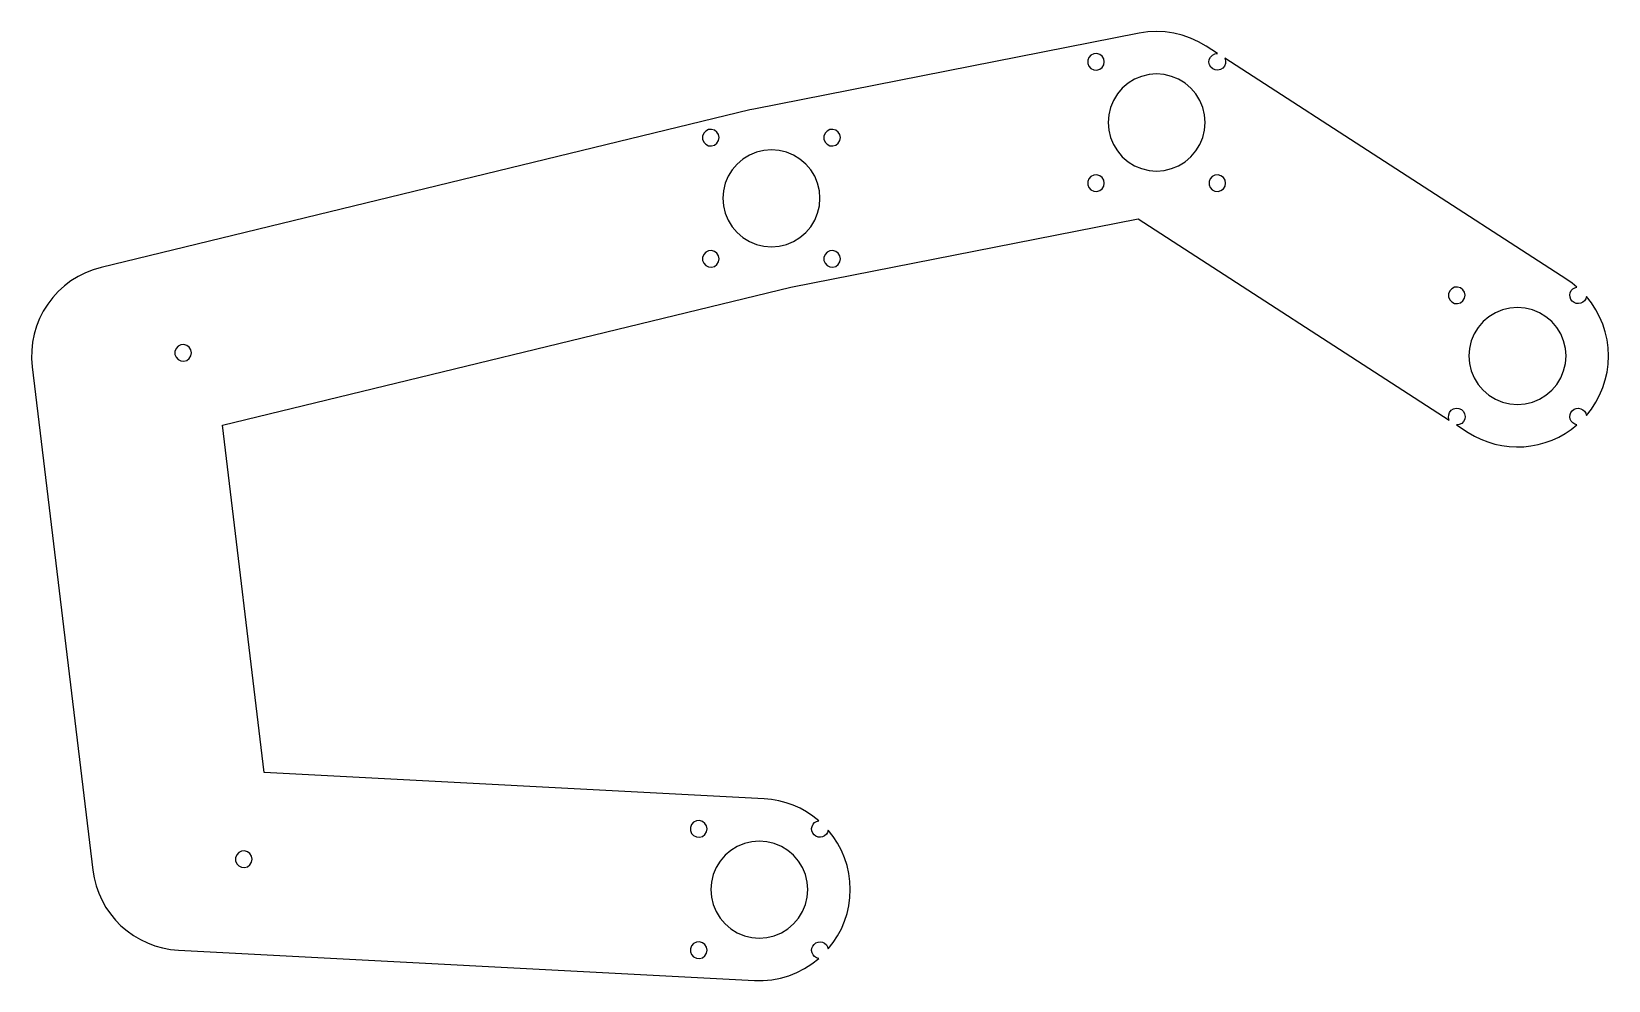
# Model space of a CAD drawing. Header units: millimetres. Extents: x -380 to 140, y 4 to 317.
import ezdxf

# ---------------------------------------------------------------- set-up
doc = ezdxf.new("R2010")
doc.units = ezdxf.units.MM
doc.layers.add('CUT_PROFILE', color=7, linetype='Continuous')

msp = doc.modelspace()

# ---------------------------------------------------------------- linework, layer by layer
at = {"layer": 'CUT_PROFILE'}
for points in [[(-120.41, 56.72), (-122.34, 58.25), (-124.4, 59.63), (-126.56, 60.82), (-128.81, 61.84), (-131.14, 62.66), (-133.53, 63.29), (-135.96, 63.73), (-138.42, 63.96), (-303.23, 72.63), (-317.03, 187.14), (-129.56, 232.69), (-15.11, 255.22), (87.52, 188.81), (87.27, 189.67), (87.31, 190.55), (87.62, 191.38), (88.18, 192.07), (88.94, 192.54), (89.8, 192.74), (90.68, 192.66), (91.49, 192.31), (92.15, 191.71), (92.58, 190.94), (92.75, 190.07), (92.63, 189.19), (92.23, 188.4), (91.61, 187.77), (90.81, 187.37), (89.93, 187.25), (93.7, 184.81), (95.78, 183.59), (97.94, 182.53), (100.19, 181.65), (102.5, 180.95), (104.85, 180.45), (107.24, 180.13), (109.65, 180), (112.06, 180.07), (114.45, 180.33), (116.82, 180.79), (119.14, 181.43), (121.41, 182.25), (123.6, 183.26), (125.7, 184.44), (127.7, 185.78), (129.59, 187.28), (128.87, 187.49), (128.23, 187.9), (127.72, 188.46), (127.39, 189.14), (127.25, 189.88), (127.32, 190.64), (127.6, 191.34), (128.06, 191.94), (128.66, 192.4), (129.36, 192.68), (130.12, 192.75), (130.86, 192.61), (131.54, 192.28), (132.1, 191.77), (132.51, 191.13), (132.72, 190.41), (134.37, 192.5), (135.83, 194.74), (137.08, 197.09), (138.12, 199.55), (138.94, 202.09), (139.53, 204.69), (139.88, 207.34), (140, 210), (139.88, 212.66), (139.53, 215.31), (138.94, 217.91), (138.12, 220.45), (137.08, 222.91), (135.83, 225.26), (134.37, 227.5), (132.72, 229.59), (132.51, 228.87), (132.1, 228.23), (131.54, 227.72), (130.86, 227.39), (130.12, 227.25), (129.36, 227.32), (128.66, 227.6), (128.06, 228.06), (127.6, 228.66), (127.32, 229.36), (127.25, 230.12), (127.39, 230.86), (127.72, 231.54), (128.23, 232.1), (128.87, 232.51), (129.59, 232.72), (127.99, 234.01), (126.3, 235.19), (13.48, 308.19), (13.73, 307.33), (13.69, 306.45), (13.38, 305.62), (12.82, 304.93), (12.06, 304.46), (11.2, 304.26), (10.32, 304.34), (9.51, 304.69), (8.85, 305.29), (8.42, 306.06), (8.25, 306.93), (8.37, 307.81), (8.77, 308.6), (9.39, 309.23), (10.19, 309.63), (11.07, 309.75), (7.3, 312.19), (4.81, 313.63), (2.19, 314.84), (-0.53, 315.78), (-3.34, 316.46), (-6.19, 316.87), (-9.07, 317), (-11.94, 316.86), (-14.79, 316.44), (-141.79, 291.44), (-143.08, 291.15), (-357.08, 239.15), (-359.7, 238.39), (-362.23, 237.39), (-364.66, 236.17), (-366.98, 234.74), (-369.15, 233.09), (-371.16, 231.26), (-373, 229.26), (-374.65, 227.09), (-376.1, 224.79), (-377.33, 222.36), (-378.34, 219.83), (-379.12, 217.22), (-379.65, 214.55), (-379.94, 211.85), (-379.99, 209.13), (-379.78, 206.41), (-359.78, 40.41), (-359.36, 37.83), (-358.71, 35.29), (-357.84, 32.81), (-356.75, 30.43), (-355.47, 28.14), (-353.99, 25.98), (-352.32, 23.96), (-350.49, 22.08), (-348.5, 20.38), (-346.36, 18.86), (-344.11, 17.52), (-341.74, 16.39), (-339.29, 15.47), (-336.76, 14.77), (-334.19, 14.29), (-331.58, 14.04), (-141.58, 4.04), (-138.71, 4.03), (-135.86, 4.29), (-133.04, 4.82), (-130.29, 5.61), (-127.63, 6.67), (-125.08, 7.97), (-122.66, 9.52), (-120.41, 11.28), (-121.13, 11.49), (-121.77, 11.9), (-122.28, 12.46), (-122.61, 13.14), (-122.75, 13.88), (-122.68, 14.64), (-122.4, 15.34), (-121.94, 15.94), (-121.34, 16.4), (-120.64, 16.68), (-119.88, 16.75), (-119.14, 16.61), (-118.46, 16.28), (-117.9, 15.77), (-117.49, 15.13), (-117.28, 14.41), (-115.63, 16.5), (-114.17, 18.74), (-112.92, 21.09), (-111.88, 23.55), (-111.06, 26.09), (-110.47, 28.69), (-110.12, 31.34), (-110, 34), (-110.12, 36.66), (-110.47, 39.31), (-111.06, 41.91), (-111.88, 44.45), (-112.92, 46.91), (-114.17, 49.26), (-115.63, 51.5), (-117.28, 53.59), (-117.49, 52.87), (-117.9, 52.23), (-118.46, 51.72), (-119.14, 51.39), (-119.88, 51.25), (-120.64, 51.32), (-121.34, 51.6), (-121.94, 52.06), (-122.4, 52.66), (-122.68, 53.36), (-122.75, 54.12), (-122.61, 54.86), (-122.28, 55.54), (-121.77, 56.1), (-121.13, 56.51)], [(-26.25, 307), (-26.44, 307.99), (-26.97, 308.85), (-27.77, 309.46), (-28.75, 309.74), (-29.75, 309.65), (-30.66, 309.19), (-31.34, 308.45), (-31.7, 307.51), (-31.7, 306.49), (-31.34, 305.55), (-30.66, 304.81), (-29.75, 304.35), (-28.75, 304.26), (-27.77, 304.54), (-26.97, 305.15), (-26.44, 306.01)], [(7, 287), (6.8, 289.5), (6.22, 291.94), (5.26, 294.26), (3.94, 296.4), (2.31, 298.31), (0.4, 299.94), (-1.74, 301.26), (-4.06, 302.22), (-6.5, 302.8), (-9, 303), (-11.5, 302.8), (-13.94, 302.22), (-16.26, 301.26), (-18.4, 299.94), (-20.31, 298.31), (-21.94, 296.4), (-23.26, 294.26), (-24.22, 291.94), (-24.8, 289.5), (-25, 287), (-24.8, 284.5), (-24.22, 282.06), (-23.26, 279.74), (-21.94, 277.6), (-20.31, 275.69), (-18.4, 274.06), (-16.26, 272.74), (-13.94, 271.78), (-11.5, 271.2), (-9, 271), (-6.5, 271.2), (-4.06, 271.78), (-1.74, 272.74), (0.4, 274.06), (2.31, 275.69), (3.94, 277.6), (5.26, 279.74), (6.22, 282.06), (6.8, 284.5)], [(-153.25, 282), (-153.44, 282.99), (-153.97, 283.85), (-154.77, 284.46), (-155.75, 284.74), (-156.75, 284.65), (-157.66, 284.19), (-158.34, 283.45), (-158.7, 282.51), (-158.7, 281.49), (-158.34, 280.55), (-157.66, 279.81), (-156.75, 279.35), (-155.75, 279.26), (-154.77, 279.54), (-153.97, 280.15), (-153.44, 281.01)], [(-113.25, 282), (-113.44, 282.99), (-113.97, 283.85), (-114.77, 284.46), (-115.75, 284.74), (-116.75, 284.65), (-117.66, 284.19), (-118.34, 283.45), (-118.7, 282.51), (-118.7, 281.49), (-118.34, 280.55), (-117.66, 279.81), (-116.75, 279.35), (-115.75, 279.26), (-114.77, 279.54), (-113.97, 280.15), (-113.44, 281.01)], [(-120, 262), (-120.2, 264.5), (-120.78, 266.94), (-121.74, 269.26), (-123.06, 271.4), (-124.69, 273.31), (-126.6, 274.94), (-128.74, 276.26), (-131.06, 277.22), (-133.5, 277.8), (-136, 278), (-138.5, 277.8), (-140.94, 277.22), (-143.26, 276.26), (-145.4, 274.94), (-147.31, 273.31), (-148.94, 271.4), (-150.26, 269.26), (-151.22, 266.94), (-151.8, 264.5), (-152, 262), (-151.8, 259.5), (-151.22, 257.06), (-150.26, 254.74), (-148.94, 252.6), (-147.31, 250.69), (-145.4, 249.06), (-143.26, 247.74), (-140.94, 246.78), (-138.5, 246.2), (-136, 246), (-133.5, 246.2), (-131.06, 246.78), (-128.74, 247.74), (-126.6, 249.06), (-124.69, 250.69), (-123.06, 252.6), (-121.74, 254.74), (-120.78, 257.06), (-120.2, 259.5)], [(-26.25, 267), (-26.44, 267.99), (-26.97, 268.85), (-27.77, 269.46), (-28.75, 269.74), (-29.75, 269.65), (-30.66, 269.19), (-31.34, 268.45), (-31.7, 267.51), (-31.7, 266.49), (-31.34, 265.55), (-30.66, 264.81), (-29.75, 264.35), (-28.75, 264.26), (-27.77, 264.54), (-26.97, 265.15), (-26.44, 266.01)], [(13.75, 267), (13.56, 267.99), (13.03, 268.85), (12.23, 269.46), (11.25, 269.74), (10.25, 269.65), (9.34, 269.19), (8.66, 268.45), (8.3, 267.51), (8.3, 266.49), (8.66, 265.55), (9.34, 264.81), (10.25, 264.35), (11.25, 264.26), (12.23, 264.54), (13.03, 265.15), (13.56, 266.01)], [(-153.25, 242), (-153.44, 242.99), (-153.97, 243.85), (-154.77, 244.46), (-155.75, 244.74), (-156.75, 244.65), (-157.66, 244.19), (-158.34, 243.45), (-158.7, 242.51), (-158.7, 241.49), (-158.34, 240.55), (-157.66, 239.81), (-156.75, 239.35), (-155.75, 239.26), (-154.77, 239.54), (-153.97, 240.15), (-153.44, 241.01)], [(-113.25, 242), (-113.44, 242.99), (-113.97, 243.85), (-114.77, 244.46), (-115.75, 244.74), (-116.75, 244.65), (-117.66, 244.19), (-118.34, 243.45), (-118.7, 242.51), (-118.7, 241.49), (-118.34, 240.55), (-117.66, 239.81), (-116.75, 239.35), (-115.75, 239.26), (-114.77, 239.54), (-113.97, 240.15), (-113.44, 241.01)], [(92.75, 230), (92.56, 230.99), (92.03, 231.85), (91.23, 232.46), (90.25, 232.74), (89.25, 232.65), (88.34, 232.19), (87.66, 231.45), (87.3, 230.51), (87.3, 229.49), (87.66, 228.55), (88.34, 227.81), (89.25, 227.35), (90.25, 227.26), (91.23, 227.54), (92.03, 228.15), (92.56, 229.01)], [(126, 210), (125.8, 212.5), (125.22, 214.94), (124.26, 217.26), (122.94, 219.4), (121.31, 221.31), (119.4, 222.94), (117.26, 224.26), (114.94, 225.22), (112.5, 225.8), (110, 226), (107.5, 225.8), (105.06, 225.22), (102.74, 224.26), (100.6, 222.94), (98.69, 221.31), (97.06, 219.4), (95.74, 217.26), (94.78, 214.94), (94.2, 212.5), (94, 210), (94.2, 207.5), (94.78, 205.06), (95.74, 202.74), (97.06, 200.6), (98.69, 198.69), (100.6, 197.06), (102.74, 195.74), (105.06, 194.78), (107.5, 194.2), (110, 194), (112.5, 194.2), (114.94, 194.78), (117.26, 195.74), (119.4, 197.06), (121.31, 198.69), (122.94, 200.6), (124.26, 202.74), (125.22, 205.06), (125.8, 207.5)], [(-327.25, 211), (-327.44, 211.99), (-327.97, 212.85), (-328.77, 213.46), (-329.75, 213.74), (-330.75, 213.65), (-331.66, 213.19), (-332.34, 212.45), (-332.7, 211.51), (-332.7, 210.49), (-332.34, 209.55), (-331.66, 208.81), (-330.75, 208.35), (-329.75, 208.26), (-328.77, 208.54), (-327.97, 209.15), (-327.44, 210.01)], [(-157.25, 54), (-157.44, 54.99), (-157.97, 55.85), (-158.77, 56.46), (-159.75, 56.74), (-160.75, 56.65), (-161.66, 56.19), (-162.34, 55.45), (-162.7, 54.51), (-162.7, 53.49), (-162.34, 52.55), (-161.66, 51.81), (-160.75, 51.35), (-159.75, 51.26), (-158.77, 51.54), (-157.97, 52.15), (-157.44, 53.01)], [(-124, 34), (-124.2, 36.5), (-124.78, 38.94), (-125.74, 41.26), (-127.06, 43.4), (-128.69, 45.31), (-130.6, 46.94), (-132.74, 48.26), (-135.06, 49.22), (-137.5, 49.8), (-140, 50), (-142.5, 49.8), (-144.94, 49.22), (-147.26, 48.26), (-149.4, 46.94), (-151.31, 45.31), (-152.94, 43.4), (-154.26, 41.26), (-155.22, 38.94), (-155.8, 36.5), (-156, 34), (-155.8, 31.5), (-155.22, 29.06), (-154.26, 26.74), (-152.94, 24.6), (-151.31, 22.69), (-149.4, 21.06), (-147.26, 19.74), (-144.94, 18.78), (-142.5, 18.2), (-140, 18), (-137.5, 18.2), (-135.06, 18.78), (-132.74, 19.74), (-130.6, 21.06), (-128.69, 22.69), (-127.06, 24.6), (-125.74, 26.74), (-124.78, 29.06), (-124.2, 31.5)], [(-307.25, 44), (-307.44, 44.99), (-307.97, 45.85), (-308.77, 46.46), (-309.75, 46.74), (-310.75, 46.65), (-311.66, 46.19), (-312.34, 45.45), (-312.7, 44.51), (-312.7, 43.49), (-312.34, 42.55), (-311.66, 41.81), (-310.75, 41.35), (-309.75, 41.26), (-308.77, 41.54), (-307.97, 42.15), (-307.44, 43.01)], [(-157.25, 14), (-157.44, 14.99), (-157.97, 15.85), (-158.77, 16.46), (-159.75, 16.74), (-160.75, 16.65), (-161.66, 16.19), (-162.34, 15.45), (-162.7, 14.51), (-162.7, 13.49), (-162.34, 12.55), (-161.66, 11.81), (-160.75, 11.35), (-159.75, 11.26), (-158.77, 11.54), (-157.97, 12.15), (-157.44, 13.01)]]:
    msp.add_lwpolyline(points, close=True, dxfattribs=at)

doc.saveas('drawing.dxf')
